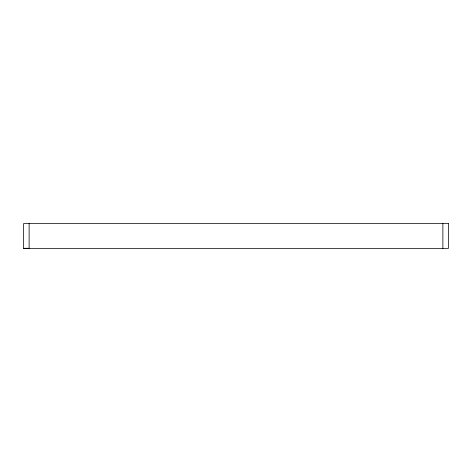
<?xml version="1.0" encoding="UTF-8"?>
<svg xmlns="http://www.w3.org/2000/svg" width="472" height="472" viewBox="0 0 472 472"><rect width="100%" height="100%" fill="white"/><g stroke="black" fill="none" stroke-linecap="round" stroke-linejoin="round"><path stroke-width="0.71" d="M23.6 248.284L29.116 248.284M442.883 223.586L442.883 248.414M29.116 223.586L29.116 248.414M448.4 223.586L23.6 223.586L23.6 248.414L448.4 248.414L448.4 223.586"/></g></svg>
